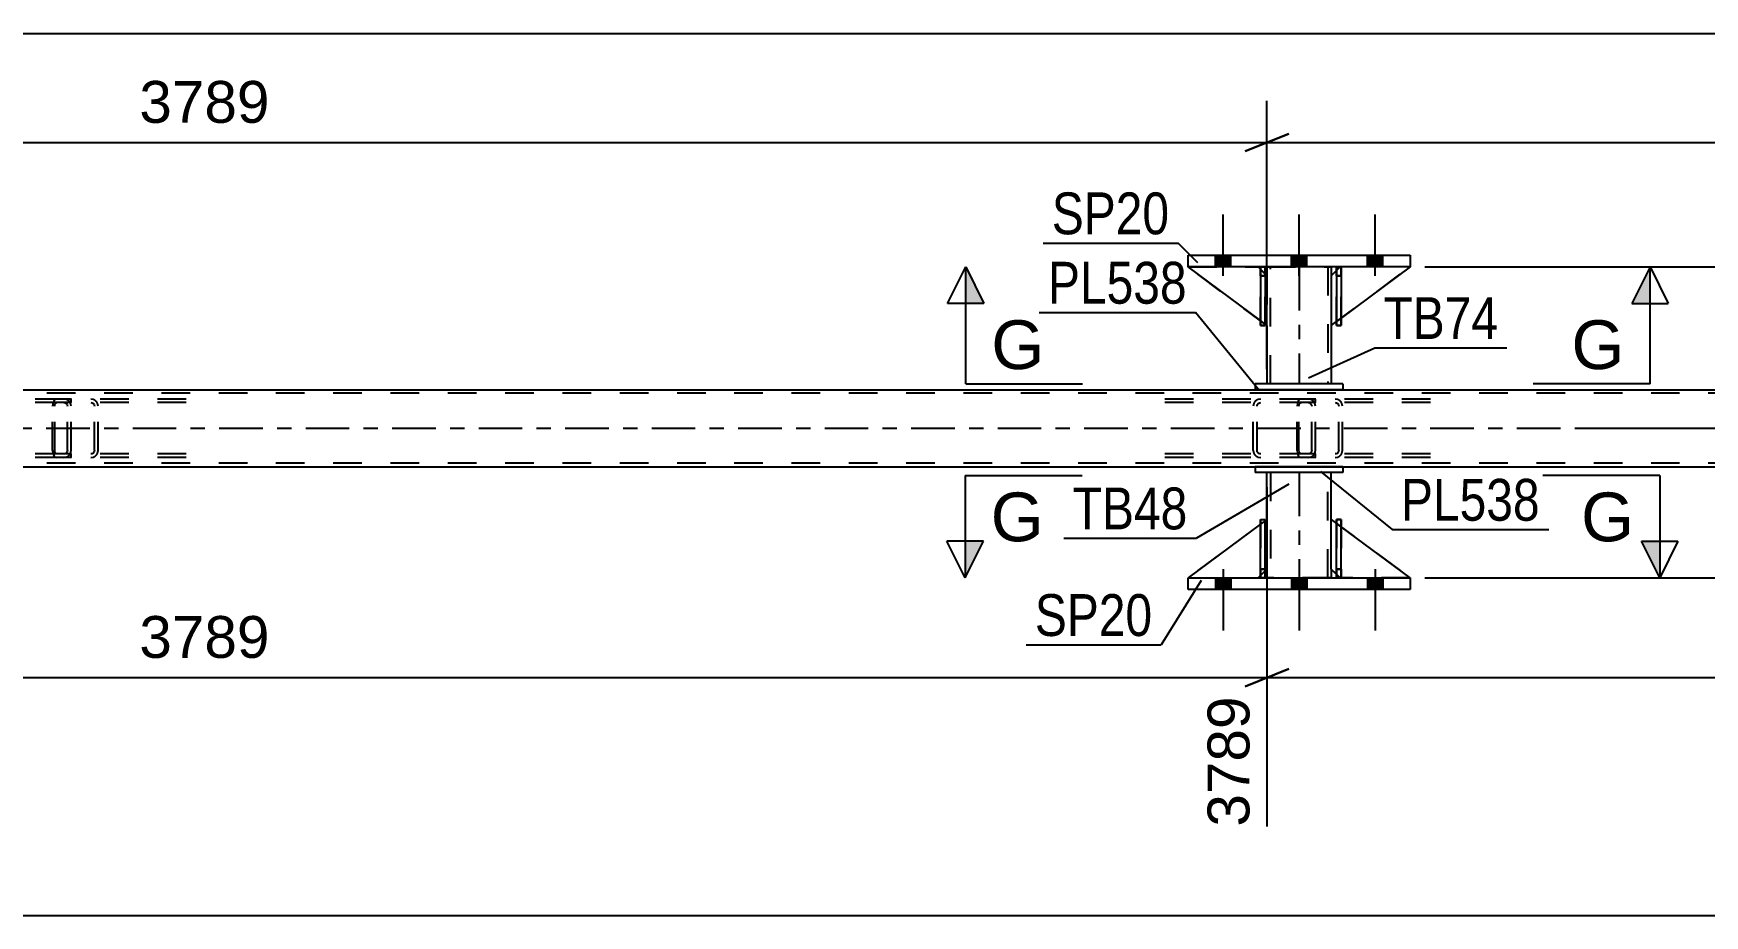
# Model space of a CAD drawing. Header units: millimetres. Extents: x 0 to 841, y 0 to 594.
# Drawn here: x 155.2 to 269.5, y 204.2 to 264.6 of the extents above; entities that cross this region are included whole.
import ezdxf

# ---------------------------------------------------------------- set-up
doc = ezdxf.new("R2010")
doc.units = ezdxf.units.MM
doc.linetypes.add('DXK_LINE_DOT2', pattern=[3.9198, 1.9599, -1.9599])
doc.linetypes.add('DXK_LINE_DOT3', pattern=[5.9187, 2.979, -0.9799, 0.9799, -0.9799])
doc.styles.add('Arial', font='ARIAL.TTF', dxfattribs={"height": 0.2})
doc.styles.add('Arial Narrow', font='ARIALN.TTF', dxfattribs={"height": 0.2})

# ---------------------------------------------------------------- blocks, each defined once
blk = doc.blocks.new('Part-318465270-4068 - 3923')
at = {"color": 2, "linetype": 'Continuous'}
for p, q in [((239.56, 231.33), (239.56, 234.53)), ((243.96, 231.33), (243.96, 234.53)), ((239.56, 227.33), (239.56, 227.93)), ((243.96, 227.93), (243.96, 227.33))]:
    blk.add_line(p, q, dxfattribs=at)
at = {"color": 7, "linetype": 'DXK_LINE_DOT2'}
for p, q in [((243.96, 234.53), (239.56, 234.53)), ((239.8, 234.53), (239.8, 227.33)), ((243.72, 227.33), (243.72, 234.53)), ((239.56, 227.93), (239.56, 231.33)), ((243.96, 227.93), (243.96, 231.33)), ((243.96, 227.33), (239.56, 227.33))]:
    blk.add_line(p, q, dxfattribs=at)
at = {"color": 7, "linetype": 'DXK_LINE_DOT3'}
blk.add_line((241.76, 234.53), (241.76, 227.33), dxfattribs=at)
blk = doc.blocks.new('Part-318465270-4073 - 3923')
at = {"color": 2, "linetype": 'Continuous'}
for p, q in [((244.76, 234.93), (238.76, 234.93)), ((238.76, 234.93), (238.76, 234.53)), ((244.76, 234.53), (238.76, 234.53)), ((244.76, 234.93), (244.76, 234.53))]:
    blk.add_line(p, q, dxfattribs=at)
blk = doc.blocks.new('Part-318465270-4058 - 3923')
at = {"color": 2, "linetype": 'Continuous'}
for p, q in [((234.16, 227.33), (234.16, 227.33)), ((234.16, 226.53), (234.16, 227.33)), ((234.16, 227.33), (249.36, 227.33)), ((234.16, 226.53), (234.16, 226.53)), ((249.36, 226.53), (234.16, 226.53)), ((249.36, 227.33), (249.36, 227.33)), ((249.36, 227.33), (249.36, 226.53)), ((249.36, 226.53), (249.36, 226.53))]:
    blk.add_line(p, q, dxfattribs=at)
at = {"color": 7, "linetype": 'DXK_LINE_DOT2'}
for p, q in [((234.16, 226.53), (234.16, 227.33)), ((249.36, 227.33), (249.36, 226.53))]:
    blk.add_line(p, q, dxfattribs=at)
blk = doc.blocks.new('Part-318465270-4006 - 3923')
at = {"color": 2, "linetype": 'Continuous'}
for p, q in [((102.77, 240.21), (761.69, 240.21)), ((102.77, 234.93), (761.69, 234.93))]:
    blk.add_line(p, q, dxfattribs=at)
at = {"color": 7, "linetype": 'DXK_LINE_DOT2'}
for p, q in [((761.69, 239.97), (102.77, 239.97)), ((761.69, 235.17), (102.77, 235.17))]:
    blk.add_line(p, q, dxfattribs=at)
at = {"color": 7, "linetype": 'DXK_LINE_DOT3'}
blk.add_line((102.77, 237.57), (761.69, 237.57), dxfattribs=at)
blk = doc.blocks.new('Bolt-318465270-3943 - 3923')
at = {"linetype": 'Continuous'}
for points in [[(237.08, 249.41), (236.04, 249.41), (236.04, 248.61), (237.08, 248.61)], [(237.08, 249.41), (236.04, 249.41), (236.04, 248.61), (237.08, 248.61)], [(237.08, 249.41), (236.04, 249.41), (236.04, 248.61), (237.08, 248.61)], [(242.28, 249.41), (241.24, 249.41), (241.24, 248.61), (242.28, 248.61)], [(242.28, 249.41), (241.24, 249.41), (241.24, 248.61), (242.28, 248.61)], [(247.48, 249.41), (246.44, 249.41), (246.44, 248.61), (247.48, 248.61)], [(247.48, 249.41), (246.44, 249.41), (246.44, 248.61), (247.48, 248.61)], [(247.48, 249.41), (246.44, 249.41), (246.44, 248.61), (247.48, 248.61)]]:
    blk.add_hatch(color=1, dxfattribs=at).paths.add_polyline_path(points)
at = {"color": 1, "linetype": 'Continuous'}
for p, q in [((236.56, 248.01), (236.56, 252.21)), ((236.56, 248.01), (236.56, 252.21)), ((236.56, 248.01), (236.56, 252.21)), ((241.76, 248.01), (241.76, 252.21)), ((241.76, 248.01), (241.76, 252.21)), ((246.96, 248.01), (246.96, 252.21)), ((246.96, 248.01), (246.96, 252.21)), ((246.96, 248.01), (246.96, 252.21)), ((236.04, 248.61), (236.04, 249.41)), ((236.04, 248.61), (236.04, 249.41)), ((236.04, 248.61), (236.04, 249.41)), ((237.08, 248.61), (237.08, 249.41)), ((237.08, 248.61), (237.08, 249.41)), ((237.08, 248.61), (237.08, 249.41)), ((241.24, 248.61), (241.24, 249.41)), ((241.24, 248.61), (241.24, 249.41)), ((242.28, 248.61), (242.28, 249.41)), ((242.28, 248.61), (242.28, 249.41)), ((246.44, 248.61), (246.44, 249.41)), ((246.44, 248.61), (246.44, 249.41)), ((246.44, 248.61), (246.44, 249.41)), ((247.48, 248.61), (247.48, 249.41)), ((247.48, 248.61), (247.48, 249.41)), ((247.48, 248.61), (247.48, 249.41))]:
    blk.add_line(p, q, dxfattribs=at)
blk = doc.blocks.new('Part-318465270-4157 - 3923')
at = {"color": 7, "linetype": 'DXK_LINE_DOT2'}
for p, q in [((156.5, 239.27), (156.48, 239.09)), ((156.48, 236.05), (156.48, 239.09)), ((156.56, 239.43), (156.5, 239.27)), ((156.65, 239.53), (156.56, 239.43)), ((156.62, 239.09), (156.63, 239.18)), ((156.62, 236.05), (156.62, 239.09)), ((156.63, 239.18), (156.66, 239.26)), ((156.75, 239.57), (156.65, 239.53)), ((156.66, 239.26), (156.7, 239.31)), ((156.7, 239.31), (156.75, 239.33)), ((165.61, 239.57), (156.75, 239.57)), ((165.61, 239.33), (156.75, 239.33)), ((157.75, 239.33), (157.75, 239.57)), ((159.28, 239.53), (159.09, 239.57)), ((159.09, 239.33), (159.18, 239.31)), ((159.18, 239.31), (159.27, 239.26)), ((159.27, 239.26), (159.32, 239.18)), ((159.32, 239.18), (159.34, 239.09)), ((159.34, 236.05), (159.34, 239.09)), ((159.59, 239.09), (159.55, 239.27)), ((159.59, 236.05), (159.59, 239.09)), ((156.48, 236.05), (156.5, 235.86)), ((156.5, 235.86), (156.56, 235.71)), ((156.56, 235.71), (156.65, 235.6)), ((156.63, 235.96), (156.62, 236.05)), ((156.66, 235.88), (156.63, 235.96)), ((156.65, 235.6), (156.75, 235.57)), ((156.7, 235.83), (156.66, 235.88)), ((156.75, 235.81), (156.7, 235.83)), ((165.61, 235.81), (156.75, 235.81)), ((165.61, 235.57), (156.75, 235.57)), ((157.75, 235.57), (157.75, 235.81)), ((159.18, 235.83), (159.09, 235.81)), ((159.09, 235.57), (159.28, 235.6)), ((159.27, 235.88), (159.18, 235.83)), ((159.32, 235.96), (159.27, 235.88)), ((159.34, 236.05), (159.32, 235.96)), ((159.55, 235.86), (159.59, 236.05))]:
    blk.add_line(p, q, dxfattribs=at)
for centre, start, end in [((159.1, 239.07), 23.8494, 68.8059), ((159.1, 236.06), 291.1941, 336.1506)]:
    blk.add_arc(centre, 0.492, start, end, dxfattribs=at)
blk = doc.blocks.new('Bolt-318465270-3944 - 3923')
at = {"linetype": 'Continuous'}
for points in [[(236.04, 226.53), (237.08, 226.53), (237.08, 227.33), (236.04, 227.33)], [(236.04, 226.53), (237.08, 226.53), (237.08, 227.33), (236.04, 227.33)], [(236.04, 226.53), (237.08, 226.53), (237.08, 227.33), (236.04, 227.33)], [(241.24, 226.53), (242.28, 226.53), (242.28, 227.33), (241.24, 227.33)], [(241.24, 226.53), (242.28, 226.53), (242.28, 227.33), (241.24, 227.33)], [(246.44, 226.53), (247.48, 226.53), (247.48, 227.33), (246.44, 227.33)], [(246.44, 226.53), (247.48, 226.53), (247.48, 227.33), (246.44, 227.33)], [(246.44, 226.53), (247.48, 226.53), (247.48, 227.33), (246.44, 227.33)]]:
    blk.add_hatch(color=1, dxfattribs=at).paths.add_polyline_path(points)
at = {"color": 1, "linetype": 'Continuous'}
for p, q in [((236.56, 227.93), (236.56, 223.73)), ((236.56, 227.93), (236.56, 223.73)), ((236.56, 227.93), (236.56, 223.73)), ((241.76, 227.93), (241.76, 223.73)), ((241.76, 227.93), (241.76, 223.73)), ((246.96, 227.93), (246.96, 223.73)), ((246.96, 227.93), (246.96, 223.73)), ((246.96, 227.93), (246.96, 223.73)), ((236.04, 227.33), (236.04, 226.53)), ((236.04, 227.33), (236.04, 226.53)), ((236.04, 227.33), (236.04, 226.53)), ((237.08, 227.33), (237.08, 226.53)), ((237.08, 227.33), (237.08, 226.53)), ((237.08, 227.33), (237.08, 226.53)), ((241.24, 227.33), (241.24, 226.53)), ((241.24, 227.33), (241.24, 226.53)), ((242.28, 227.33), (242.28, 226.53)), ((242.28, 227.33), (242.28, 226.53)), ((246.44, 227.33), (246.44, 226.53)), ((246.44, 227.33), (246.44, 226.53)), ((246.44, 227.33), (246.44, 226.53)), ((247.48, 227.33), (247.48, 226.53)), ((247.48, 227.33), (247.48, 226.53)), ((247.48, 227.33), (247.48, 226.53))]:
    blk.add_line(p, q, dxfattribs=at)
blk = doc.blocks.new('Part-318465270-4061 - 3923')
at = {"color": 7, "linetype": 'DXK_LINE_DOT2'}
for p, q in [((239.12, 231.33), (239.44, 231.33)), ((239.12, 227.93), (239.12, 231.33)), ((239.12, 231.33), (239.12, 227.33)), ((239.44, 231.33), (239.44, 227.93)), ((239.44, 227.33), (239.44, 231.23)), ((239.44, 227.93), (239.12, 227.93)), ((239.12, 227.33), (239.12, 227.93)), ((239.44, 227.93), (239.44, 227.33)), ((239.44, 227.33), (239.12, 227.33)), ((239.44, 227.33), (239.44, 227.33))]:
    blk.add_line(p, q, dxfattribs=at)
blk = doc.blocks.new('Part-318465270-4078 - 3923')
at = {"color": 2, "linetype": 'Continuous'}
for p, q in [((244.76, 240.61), (238.76, 240.61)), ((238.76, 240.61), (238.76, 240.21)), ((244.76, 240.21), (238.76, 240.21)), ((244.76, 240.61), (244.76, 240.21))]:
    blk.add_line(p, q, dxfattribs=at)
blk = doc.blocks.new('Part-318465270-4149 - 3923')
at = {"color": 7, "linetype": 'DXK_LINE_DOT2'}
for p, q in [((244.32, 248.01), (244.32, 248.61)), ((244.32, 248.61), (244.32, 248.61)), ((244.32, 248.61), (244.32, 244.61)), ((244.32, 248.61), (244.64, 248.61)), ((244.64, 248.61), (244.64, 248.01)), ((244.64, 244.61), (244.64, 248.61)), ((244.32, 244.61), (244.32, 248.01)), ((244.32, 248.01), (244.64, 248.01)), ((244.64, 248.01), (244.64, 244.61)), ((244.32, 244.61), (244.64, 244.61))]:
    blk.add_line(p, q, dxfattribs=at)
blk = doc.blocks.new('Part-318465270-4053 - 3923')
at = {"color": 2, "linetype": 'Continuous'}
for p, q in [((234.16, 248.61), (234.16, 249.41)), ((234.16, 249.41), (249.36, 249.41)), ((249.36, 249.41), (249.36, 248.61)), ((249.36, 248.61), (234.16, 248.61))]:
    blk.add_line(p, q, dxfattribs=at)
blk = doc.blocks.new('Part-318465270-4059 - 3923')
at = {"color": 7, "linetype": 'DXK_LINE_DOT2'}
for p, q in [((244.56, 248.61), (243.96, 248.01)), ((243.96, 244.61), (249.36, 248.61)), ((249.36, 248.61), (244.56, 248.61)), ((243.96, 248.01), (243.96, 244.61))]:
    blk.add_line(p, q, dxfattribs=at)
blk = doc.blocks.new('Part-318465270-4060 - 3923')
at = {"color": 2, "linetype": 'Continuous'}
for p, q in [((244.32, 248.36), (243.96, 248.01)), ((249.36, 248.61), (244.64, 245.11)), ((243.96, 248.01), (243.96, 244.61)), ((243.96, 244.61), (244.32, 244.87))]:
    blk.add_line(p, q, dxfattribs=at)
at = {"color": 7, "linetype": 'DXK_LINE_DOT2'}
for p, q in [((244.56, 248.61), (244.32, 248.36)), ((249.36, 248.61), (244.56, 248.61)), ((249.36, 248.61), (249.36, 248.61)), ((249.36, 248.61), (249.36, 248.61)), ((244.64, 245.11), (244.32, 244.87))]:
    blk.add_line(p, q, dxfattribs=at)
blk = doc.blocks.new('Part-318465270-4062 - 3923')
at = {"color": 2, "linetype": 'Continuous'}
for p, q in [((244.32, 227.33), (244.32, 231.33)), ((244.32, 231.33), (244.64, 231.33)), ((244.64, 227.33), (244.64, 231.33)), ((244.32, 227.33), (244.32, 227.33)), ((244.64, 227.33), (244.32, 227.33))]:
    blk.add_line(p, q, dxfattribs=at)
at = {"color": 7, "linetype": 'DXK_LINE_DOT2'}
for p, q in [((244.32, 231.33), (244.32, 227.93)), ((244.64, 227.93), (244.64, 231.33)), ((244.32, 227.93), (244.32, 227.33)), ((244.32, 227.93), (244.64, 227.93)), ((244.64, 227.33), (244.64, 227.93)), ((244.32, 227.33), (244.32, 227.33)), ((244.32, 227.33), (244.32, 227.33)), ((244.64, 227.33), (244.64, 227.33))]:
    blk.add_line(p, q, dxfattribs=at)
blk = doc.blocks.new('Part-318465270-4063 - 3923')
at = {"color": 2, "linetype": 'Continuous'}
for p, q in [((239.12, 227.33), (239.12, 231.33)), ((239.12, 231.33), (239.44, 231.33)), ((239.44, 227.33), (239.44, 231.33)), ((239.12, 227.33), (239.12, 227.33)), ((239.44, 227.33), (239.12, 227.33))]:
    blk.add_line(p, q, dxfattribs=at)
at = {"color": 7, "linetype": 'DXK_LINE_DOT2'}
for p, q in [((239.12, 231.33), (239.12, 227.93)), ((239.44, 227.93), (239.44, 231.33)), ((239.12, 227.93), (239.12, 227.33)), ((239.12, 227.93), (239.44, 227.93)), ((239.44, 227.33), (239.44, 227.93)), ((239.12, 227.33), (239.12, 227.33)), ((239.12, 227.33), (239.12, 227.33)), ((239.44, 227.33), (239.44, 227.33))]:
    blk.add_line(p, q, dxfattribs=at)
blk = doc.blocks.new('Part-318465270-4109 - 3923')
at = {"color": 2, "linetype": 'Continuous'}
for p, q in [((239.56, 248.61), (239.56, 248.01)), ((243.96, 248.61), (243.96, 248.01)), ((239.56, 244.61), (239.56, 240.61)), ((243.96, 244.61), (243.96, 240.61))]:
    blk.add_line(p, q, dxfattribs=at)
at = {"color": 7, "linetype": 'DXK_LINE_DOT2'}
for p, q in [((239.56, 248.61), (243.96, 248.61)), ((239.8, 240.61), (239.8, 248.61)), ((243.72, 248.61), (243.72, 240.61)), ((239.56, 248.01), (239.56, 244.61)), ((243.96, 248.01), (243.96, 244.61)), ((243.96, 240.61), (239.56, 240.61))]:
    blk.add_line(p, q, dxfattribs=at)
at = {"color": 7, "linetype": 'DXK_LINE_DOT3'}
blk.add_line((241.76, 248.61), (241.76, 240.61), dxfattribs=at)
blk = doc.blocks.new('Part-318465270-4110 - 3923')
at = {"color": 7, "linetype": 'DXK_LINE_DOT2'}
for p, q in [((243.96, 227.93), (243.96, 231.33)), ((243.96, 231.33), (249.36, 227.33)), ((244.56, 227.33), (243.96, 227.93)), ((249.36, 227.33), (244.56, 227.33))]:
    blk.add_line(p, q, dxfattribs=at)
blk = doc.blocks.new('Part-318465270-4111 - 3923')
at = {"color": 2, "linetype": 'Continuous'}
for p, q in [((243.96, 227.93), (243.96, 231.33)), ((243.96, 231.33), (244.32, 231.06)), ((249.36, 227.33), (244.64, 230.83)), ((244.32, 227.57), (243.96, 227.93))]:
    blk.add_line(p, q, dxfattribs=at)
at = {"color": 7, "linetype": 'DXK_LINE_DOT2'}
for p, q in [((244.64, 230.83), (244.32, 231.06)), ((244.32, 227.57), (244.56, 227.33)), ((244.56, 227.33), (249.36, 227.33))]:
    blk.add_line(p, q, dxfattribs=at)
blk = doc.blocks.new('Part-318465270-4112 - 3923')
at = {"color": 7, "linetype": 'DXK_LINE_DOT2'}
for p, q in [((239.56, 231.33), (234.16, 227.33)), ((239.56, 227.93), (239.56, 231.33)), ((239.56, 231.33), (239.56, 227.93)), ((238.96, 227.33), (239.56, 227.93)), ((239.56, 227.93), (238.96, 227.33)), ((239.56, 227.93), (239.56, 227.93)), ((234.16, 227.33), (238.96, 227.33))]:
    blk.add_line(p, q, dxfattribs=at)
blk = doc.blocks.new('Part-318465270-4113 - 3923')
at = {"color": 2, "linetype": 'Continuous'}
for p, q in [((239.12, 231), (234.16, 227.33)), ((239.56, 231.33), (239.44, 231.23)), ((239.56, 227.93), (239.56, 231.33)), ((239.56, 227.93), (239.44, 227.8)), ((239.56, 227.93), (239.56, 227.93)), ((239.12, 227.48), (238.96, 227.33))]:
    blk.add_line(p, q, dxfattribs=at)
at = {"color": 7, "linetype": 'DXK_LINE_DOT2'}
for p, q in [((239.44, 231.23), (239.12, 231)), ((239.56, 227.93), (239.56, 231.33)), ((239.56, 227.93), (238.96, 227.33)), ((239.44, 227.8), (239.12, 227.48)), ((234.16, 227.33), (234.16, 227.33)), ((234.16, 227.33), (238.96, 227.33))]:
    blk.add_line(p, q, dxfattribs=at)
blk = doc.blocks.new('Part-318465270-4114 - 3923')
at = {"color": 7, "linetype": 'DXK_LINE_DOT2'}
for p, q in [((244.64, 231.33), (244.32, 231.33)), ((244.32, 227.93), (244.32, 231.33)), ((244.32, 231.33), (244.32, 227.33)), ((244.64, 231.33), (244.64, 227.93)), ((244.64, 227.33), (244.64, 231.33)), ((244.64, 227.93), (244.32, 227.93)), ((244.32, 227.33), (244.32, 227.93)), ((244.64, 227.93), (244.64, 227.33)), ((244.64, 227.33), (244.32, 227.33)), ((244.64, 227.33), (244.64, 227.33))]:
    blk.add_line(p, q, dxfattribs=at)
blk = doc.blocks.new('Part-318465270-4147 - 3923')
at = {"color": 7, "linetype": 'DXK_LINE_DOT2'}
for p, q in [((239.56, 244.61), (234.16, 248.61)), ((234.16, 248.61), (238.96, 248.61)), ((238.96, 248.61), (239.56, 248.01)), ((239.56, 248.01), (238.96, 248.61)), ((239.56, 248.01), (239.56, 244.61)), ((239.56, 248.01), (239.56, 248.01)), ((239.56, 248.01), (239.56, 244.61))]:
    blk.add_line(p, q, dxfattribs=at)
blk = doc.blocks.new('Part-318465270-4148 - 3923')
at = {"color": 2, "linetype": 'Continuous'}
for p, q in [((239.12, 244.94), (234.16, 248.61)), ((239.12, 248.45), (238.96, 248.61)), ((239.56, 248.01), (239.44, 248.13)), ((239.56, 248.01), (239.56, 248.01)), ((239.56, 244.61), (239.56, 248.01)), ((239.44, 244.7), (239.56, 244.61)), ((239.56, 244.61), (239.56, 244.61))]:
    blk.add_line(p, q, dxfattribs=at)
at = {"color": 7, "linetype": 'DXK_LINE_DOT2'}
for p, q in [((238.96, 248.61), (234.16, 248.61)), ((234.16, 248.61), (234.16, 248.61)), ((238.96, 248.61), (239.56, 248.01)), ((239.44, 248.13), (239.12, 248.45)), ((239.56, 248.01), (239.56, 244.61)), ((239.44, 244.7), (239.12, 244.94))]:
    blk.add_line(p, q, dxfattribs=at)
blk = doc.blocks.new('Part-318465270-4150 - 3923')
at = {"color": 7, "linetype": 'DXK_LINE_DOT2'}
for p, q in [((239.12, 248.01), (239.12, 248.61)), ((239.12, 248.61), (239.12, 248.61)), ((239.12, 248.61), (239.12, 244.61)), ((239.12, 248.61), (239.44, 248.61)), ((239.44, 248.61), (239.44, 248.01)), ((239.44, 244.61), (239.44, 248.61)), ((239.12, 244.61), (239.12, 248.01)), ((239.12, 248.01), (239.44, 248.01)), ((239.44, 248.01), (239.44, 244.61)), ((239.12, 244.61), (239.44, 244.61))]:
    blk.add_line(p, q, dxfattribs=at)
blk = doc.blocks.new('Part-318465270-4151 - 3923')
at = {"color": 2, "linetype": 'Continuous'}
for p, q in [((244.64, 248.61), (244.32, 248.61)), ((244.32, 248.61), (244.32, 244.61)), ((244.64, 248.61), (244.64, 248.61)), ((244.64, 248.61), (244.64, 244.61)), ((244.64, 244.61), (244.32, 244.61))]:
    blk.add_line(p, q, dxfattribs=at)
at = {"color": 7, "linetype": 'DXK_LINE_DOT2'}
for p, q in [((244.32, 248.61), (244.32, 248.01)), ((244.32, 248.61), (244.32, 248.61)), ((244.64, 248.01), (244.64, 248.61)), ((244.64, 248.61), (244.64, 248.61)), ((244.64, 248.01), (244.32, 248.01)), ((244.32, 248.01), (244.32, 244.61)), ((244.64, 244.61), (244.64, 248.01))]:
    blk.add_line(p, q, dxfattribs=at)
blk = doc.blocks.new('Part-318465270-4152 - 3923')
at = {"color": 2, "linetype": 'Continuous'}
for p, q in [((239.44, 248.61), (239.12, 248.61)), ((239.12, 248.61), (239.12, 244.61)), ((239.44, 248.61), (239.44, 248.61)), ((239.44, 248.61), (239.44, 244.61)), ((239.44, 244.61), (239.12, 244.61))]:
    blk.add_line(p, q, dxfattribs=at)
at = {"color": 7, "linetype": 'DXK_LINE_DOT2'}
for p, q in [((239.12, 248.61), (239.12, 248.01)), ((239.12, 248.61), (239.12, 248.61)), ((239.44, 248.01), (239.44, 248.61)), ((239.44, 248.61), (239.44, 248.61)), ((239.44, 248.01), (239.12, 248.01)), ((239.12, 248.01), (239.12, 244.61)), ((239.44, 244.61), (239.44, 248.01))]:
    blk.add_line(p, q, dxfattribs=at)
blk = doc.blocks.new('Part-318465270-4156 - 3923')
at = {"color": 7, "linetype": 'DXK_LINE_DOT2'}
for p, q in [((241.64, 239.27), (241.62, 239.09)), ((241.62, 236.05), (241.62, 239.09)), ((241.7, 239.43), (241.64, 239.27)), ((241.78, 239.53), (241.7, 239.43)), ((241.75, 239.09), (241.76, 239.18)), ((241.75, 236.05), (241.75, 239.09)), ((241.76, 239.18), (241.79, 239.26)), ((241.89, 239.57), (241.78, 239.53)), ((241.79, 239.26), (241.84, 239.31)), ((241.84, 239.31), (241.89, 239.33)), ((250.75, 239.57), (241.89, 239.57)), ((250.75, 239.33), (241.89, 239.33)), ((242.88, 239.33), (242.88, 239.57)), ((244.41, 239.53), (244.22, 239.57)), ((244.22, 239.33), (244.32, 239.31)), ((244.32, 239.31), (244.4, 239.26)), ((244.4, 239.26), (244.45, 239.18)), ((244.45, 239.18), (244.47, 239.09)), ((244.47, 236.05), (244.47, 239.09)), ((244.72, 239.09), (244.69, 239.27)), ((244.72, 236.05), (244.72, 239.09)), ((241.62, 236.05), (241.64, 235.86)), ((241.64, 235.86), (241.7, 235.71)), ((241.7, 235.71), (241.78, 235.6)), ((241.76, 235.96), (241.75, 236.05)), ((241.79, 235.88), (241.76, 235.96)), ((241.78, 235.6), (241.89, 235.57)), ((241.84, 235.83), (241.79, 235.88)), ((241.89, 235.81), (241.84, 235.83)), ((250.75, 235.81), (241.89, 235.81)), ((250.75, 235.57), (241.89, 235.57)), ((242.88, 235.57), (242.88, 235.81)), ((244.32, 235.83), (244.22, 235.81)), ((244.22, 235.57), (244.41, 235.6)), ((244.4, 235.88), (244.32, 235.83)), ((244.45, 235.96), (244.4, 235.88)), ((244.47, 236.05), (244.45, 235.96)), ((244.69, 235.86), (244.72, 236.05))]:
    blk.add_line(p, q, dxfattribs=at)
for centre, start, end in [((244.24, 239.07), 23.8494, 68.8059), ((244.24, 236.06), 291.1941, 336.1506)]:
    blk.add_arc(centre, 0.492, start, end, dxfattribs=at)
blk = doc.blocks.new('Part-318465270-4164 - 3923')
at = {"color": 7, "linetype": 'DXK_LINE_DOT2'}
for p, q in [((242.37, 239.57), (231.51, 239.57)), ((242.37, 239.33), (231.51, 239.33)), ((238.66, 239.27), (238.62, 239.09)), ((238.62, 236.05), (238.62, 239.09)), ((238.88, 239.09), (238.9, 239.18)), ((238.88, 236.05), (238.88, 239.09)), ((238.9, 239.18), (238.95, 239.26)), ((239.13, 239.57), (238.94, 239.53)), ((238.95, 239.26), (239.04, 239.31)), ((239.04, 239.31), (239.13, 239.33)), ((242.56, 239.53), (242.37, 239.57)), ((242.37, 239.33), (242.47, 239.31)), ((242.47, 239.31), (242.55, 239.26)), ((242.55, 239.26), (242.61, 239.18)), ((242.61, 239.18), (242.62, 239.09)), ((242.62, 236.05), (242.62, 239.09)), ((242.88, 239.09), (242.84, 239.27)), ((242.88, 236.05), (242.88, 239.09)), ((242.37, 235.81), (231.51, 235.81)), ((242.37, 235.57), (231.51, 235.57)), ((238.62, 236.05), (238.66, 235.86)), ((238.9, 235.96), (238.88, 236.05)), ((238.95, 235.88), (238.9, 235.96)), ((238.94, 235.6), (239.13, 235.57)), ((239.04, 235.83), (238.95, 235.88)), ((239.13, 235.81), (239.04, 235.83)), ((242.47, 235.83), (242.37, 235.81)), ((242.37, 235.57), (242.56, 235.6)), ((242.55, 235.88), (242.47, 235.83)), ((242.61, 235.96), (242.55, 235.88)), ((242.62, 236.05), (242.61, 235.96)), ((242.84, 235.86), (242.88, 236.05))]:
    blk.add_line(p, q, dxfattribs=at)
for centre, start, end in [((239.11, 239.07), 110.7583, 155.68), ((242.39, 239.07), 24.32, 69.2417), ((239.11, 236.07), 204.32, 249.2417), ((242.39, 236.07), 290.7583, 335.68)]:
    blk.add_arc(centre, 0.496, start, end, dxfattribs=at)
blk = doc.blocks.new('Part-318465270-4169 - 3923')
at = {"color": 7, "linetype": 'DXK_LINE_DOT2'}
for p, q in [((157.24, 239.57), (146.38, 239.57)), ((157.24, 239.33), (146.38, 239.33)), ((153.53, 239.27), (153.49, 239.09)), ((153.49, 236.05), (153.49, 239.09)), ((153.74, 239.09), (153.76, 239.18)), ((153.74, 236.05), (153.74, 239.09)), ((153.76, 239.18), (153.82, 239.26)), ((154, 239.57), (153.8, 239.53)), ((153.82, 239.26), (153.9, 239.31)), ((153.9, 239.31), (154, 239.33)), ((157.43, 239.53), (157.24, 239.57)), ((157.24, 239.33), (157.33, 239.31)), ((157.33, 239.31), (157.42, 239.26)), ((157.42, 239.26), (157.47, 239.18)), ((157.47, 239.18), (157.49, 239.09)), ((157.49, 236.05), (157.49, 239.09)), ((157.75, 239.09), (157.71, 239.27)), ((157.75, 236.05), (157.75, 239.09)), ((157.24, 235.81), (146.38, 235.81)), ((157.24, 235.57), (146.38, 235.57)), ((153.49, 236.05), (153.53, 235.86)), ((153.76, 235.96), (153.74, 236.05)), ((153.82, 235.88), (153.76, 235.96)), ((153.8, 235.6), (154, 235.57)), ((153.9, 235.83), (153.82, 235.88)), ((154, 235.81), (153.9, 235.83)), ((157.33, 235.83), (157.24, 235.81)), ((157.24, 235.57), (157.43, 235.6)), ((157.42, 235.88), (157.33, 235.83)), ((157.47, 235.96), (157.42, 235.88)), ((157.49, 236.05), (157.47, 235.96)), ((157.71, 235.86), (157.75, 236.05))]:
    blk.add_line(p, q, dxfattribs=at)
for centre, start, end in [((153.98, 239.07), 110.7583, 155.68), ((157.25, 239.07), 24.32, 69.2417), ((153.98, 236.07), 204.32, 249.2417), ((157.25, 236.07), 290.7583, 335.68)]:
    blk.add_arc(centre, 0.496, start, end, dxfattribs=at)
blk = doc.blocks.new('StraightDimension-318465270-4193 - 3923')
at = {"color": 7, "linetype": 'Continuous'}
for p, q in [((277.14, 250.11), (278.34, 247.11)), ((250.36, 248.61), (280.14, 248.61)), ((277.74, 237.57), (277.74, 248.61)), ((278.34, 236.07), (277.14, 239.07)), ((261.52, 237.57), (280.14, 237.57))]:
    blk.add_line(p, q, dxfattribs=at)
at = {"color": 0}
blk.add_wipeout([(276.99, 246.43), (272.79, 246.43), (272.79, 239.75), (276.99, 239.75)], dxfattribs=at)
at = {"color": 3, "style": 'Arial Narrow'}
blk.add_text('276', height=2.863, rotation=90.0002, dxfattribs=at).set_placement((276.39, 240.35))
blk = doc.blocks.new('StraightDimension-318465270-4222 - 3923')
at = {"color": 7, "linetype": 'Continuous'}
for p, q in [((277.14, 239.07), (278.34, 236.07)), ((261.52, 237.57), (280.14, 237.57)), ((277.74, 227.33), (277.74, 237.57)), ((278.34, 225.83), (277.14, 228.83)), ((250.36, 227.33), (280.14, 227.33))]:
    blk.add_line(p, q, dxfattribs=at)
at = {"color": 0}
blk.add_wipeout([(276.99, 235.79), (272.79, 235.79), (272.79, 229.1), (276.99, 229.1)], dxfattribs=at)
at = {"color": 3, "style": 'Arial Narrow'}
blk.add_text('256', height=2.863, rotation=90.0002, dxfattribs=at).set_placement((276.39, 229.7))
blk = doc.blocks.new('StraightDimension-318465270-4252 - 3923')
at = {"color": 7, "linetype": 'Continuous'}
blk.add_line((94.15, 204.21), (770.95, 204.21), dxfattribs=at)
blk = doc.blocks.new('StraightDimension-318465270-4324 - 3923')
at = {"color": 7, "linetype": 'Continuous'}
for p, q in [((239.56, 241.61), (239.56, 259.98)), ((241.06, 257.73), (238.06, 256.53)), ((239.56, 257.13), (494.97, 257.13))]:
    blk.add_line(p, q, dxfattribs=at)
blk = doc.blocks.new('StraightDimension-318465270-4334 - 3923')
at = {"color": 7, "linetype": 'Continuous'}
for p, q in [((239.56, 241.61), (239.56, 259.98)), ((238.06, 256.53), (241.06, 257.73)), ((94.15, 257.13), (239.56, 257.13))]:
    blk.add_line(p, q, dxfattribs=at)
at = {"color": 0}
blk.add_wipeout([(171.9, 257.88), (171.9, 262.08), (161.81, 262.08), (161.81, 257.88)], dxfattribs=at)
at = {"color": 3, "style": 'Arial'}
blk.add_text('3789', height=2.865, dxfattribs=at).set_placement((162.41, 258.48))
blk = doc.blocks.new('StraightDimension-318465270-4368 - 3923')
at = {"color": 7, "linetype": 'Continuous'}
for p, q in [((239.56, 233.53), (239.56, 210.3)), ((241.06, 221.1), (238.06, 219.9)), ((239.56, 220.5), (494.97, 220.5))]:
    blk.add_line(p, q, dxfattribs=at)
blk = doc.blocks.new('StraightDimension-318465270-4378 - 3923')
at = {"color": 7, "linetype": 'Continuous'}
for p, q in [((239.56, 233.53), (239.56, 210.3)), ((238.06, 219.9), (241.06, 221.1)), ((94.15, 220.5), (239.56, 220.5))]:
    blk.add_line(p, q, dxfattribs=at)
at = {"color": 0}
blk.add_wipeout([(171.9, 221.25), (171.9, 225.45), (161.81, 225.45), (161.81, 221.25)], dxfattribs=at)
at = {"color": 3, "style": 'Arial'}
blk.add_text('3789', height=2.865, dxfattribs=at).set_placement((162.41, 221.85))
at = {"color": 0, "linetype": 'Continuous'}
blk.add_wipeout([(238.96, 219.79), (234.76, 219.79), (234.76, 209.7), (238.96, 209.7)], dxfattribs=at)
at = {"color": 3, "linetype": 'Continuous', "style": 'Arial'}
blk.add_text('3789', height=2.865, rotation=90.0002, dxfattribs=at).set_placement((238.36, 210.3))
blk = doc.blocks.new('StraightDimension-318465270-7537 - 3923')
at = {"color": 7, "linetype": 'Continuous'}
blk.add_line((94.15, 264.6), (770.31, 264.6), dxfattribs=at)
blk = doc.blocks.new('Mark-318465270-4069 - 3923')
at = {"color": 30, "linetype": 'Continuous'}
for p, q in [((243.22, 234.6), (248.13, 230.64)), ((248.13, 230.64), (258.84, 230.64))]:
    blk.add_line(p, q, dxfattribs=at)
at = {"color": 0}
blk.add_wipeout([(258.24, 231.24), (258.24, 234.24), (248.73, 234.24), (248.73, 231.24)], dxfattribs=at)
blk.add_wipeout([(258.24, 231.24), (258.24, 234.24), (248.73, 234.24), (248.73, 231.24)], dxfattribs=at)
at = {"color": 3, "style": 'Arial Narrow'}
blk.add_text('PL538', height=2.863, dxfattribs=at).set_placement((248.73, 231.24))
blk = doc.blocks.new('Mark-318465270-4074 - 3923')
at = {"color": 30, "linetype": 'Continuous'}
for p in [(223.98, 245.5), (238.96, 240.24)]:
    blk.add_line(p, (234.68, 245.5), dxfattribs=at)
at = {"color": 0}
blk.add_wipeout([(234.08, 246.1), (234.08, 249.1), (224.58, 249.1), (224.58, 246.1)], dxfattribs=at)
blk.add_wipeout([(234.08, 246.1), (234.08, 249.1), (224.58, 249.1), (224.58, 246.1)], dxfattribs=at)
at = {"color": 3, "style": 'Arial Narrow'}
blk.add_text('PL538', height=2.863, dxfattribs=at).set_placement((224.58, 246.1))
blk = doc.blocks.new('Mark-318465270-4049 - 3923')
at = {"color": 30, "linetype": 'Continuous'}
for p in [(224.24, 250.25), (234.84, 248.9)]:
    blk.add_line(p, (233.48, 250.25), dxfattribs=at)
at = {"color": 0}
blk.add_wipeout([(232.88, 250.85), (232.88, 253.85), (224.84, 253.85), (224.84, 250.85)], dxfattribs=at)
blk.add_wipeout([(232.88, 250.85), (232.88, 253.85), (224.84, 253.85), (224.84, 250.85)], dxfattribs=at)
at = {"color": 3, "style": 'Arial Narrow'}
blk.add_text('SP20', height=2.863, dxfattribs=at).set_placement((224.84, 250.85))
blk = doc.blocks.new('Mark-318465270-4054 - 3923')
at = {"color": 30, "linetype": 'Continuous'}
for p in [(235.05, 227.15), (223.08, 222.75)]:
    blk.add_line(p, (232.32, 222.75), dxfattribs=at)
at = {"color": 0}
blk.add_wipeout([(231.72, 223.35), (231.72, 226.35), (223.68, 226.35), (223.68, 223.35)], dxfattribs=at)
blk.add_wipeout([(231.72, 223.35), (231.72, 226.35), (223.68, 226.35), (223.68, 223.35)], dxfattribs=at)
at = {"color": 3, "style": 'Arial Narrow'}
blk.add_text('SP20', height=2.863, dxfattribs=at).set_placement((223.68, 223.35))
blk = doc.blocks.new('Mark-318465270-4064 - 3923')
at = {"color": 30, "linetype": 'Continuous'}
for p in [(241.05, 233.75), (225.67, 230.05)]:
    blk.add_line(p, (234.73, 230.05), dxfattribs=at)
at = {"color": 0}
blk.add_wipeout([(234.13, 230.65), (234.13, 233.65), (226.27, 233.65), (226.27, 230.65)], dxfattribs=at)
blk.add_wipeout([(234.13, 230.65), (234.13, 233.65), (226.27, 233.65), (226.27, 230.65)], dxfattribs=at)
at = {"color": 3, "style": 'Arial Narrow'}
blk.add_text('TB48', height=2.863, dxfattribs=at).set_placement((226.27, 230.65))
blk = doc.blocks.new('Mark-318465270-4105 - 3923')
at = {"color": 30, "linetype": 'Continuous'}
for p, q in [((242.4, 241.02), (246.93, 243.08)), ((246.93, 243.08), (255.98, 243.08))]:
    blk.add_line(p, q, dxfattribs=at)
at = {"color": 0}
blk.add_wipeout([(255.38, 243.68), (255.38, 246.68), (247.53, 246.68), (247.53, 243.68)], dxfattribs=at)
blk.add_wipeout([(255.38, 243.68), (255.38, 246.68), (247.53, 246.68), (247.53, 243.68)], dxfattribs=at)
at = {"color": 3, "style": 'Arial Narrow'}
blk.add_text('TB74', height=2.863, dxfattribs=at).set_placement((247.53, 243.68))
blk = doc.blocks.new('SectionMark-318465270-4417 - 3923')
at = {"linetype": 'Continuous'}
for points in [[(220.2, 246.12), (218.95, 246.12), (218.95, 248.62)], [(265.77, 246.12), (264.52, 246.12), (265.77, 248.62)]]:
    blk.add_hatch(color=6, dxfattribs=at).paths.add_polyline_path(points)
at = {"color": 6, "linetype": 'Continuous'}
for p, q in [((217.7, 246.12), (218.95, 248.62)), ((218.95, 240.62), (218.95, 248.62)), ((218.95, 248.62), (220.2, 246.12)), ((265.77, 248.62), (264.52, 246.12)), ((265.77, 240.62), (265.77, 248.62)), ((265.77, 248.62), (267.02, 246.12)), ((220.2, 246.12), (217.7, 246.12)), ((264.52, 246.12), (267.02, 246.12)), ((218.95, 240.62), (226.95, 240.62)), ((265.77, 240.62), (257.77, 240.62))]:
    blk.add_line(p, q, dxfattribs=at)
at = {"color": 0, "linetype": 'Continuous'}
for points in [[(224.33, 241.62), (224.33, 245.12), (220.7, 245.12), (220.7, 241.62)], [(264.02, 241.62), (264.02, 245.12), (260.39, 245.12), (260.39, 241.62)]]:
    blk.add_wipeout(points, dxfattribs=at)
at = {"color": 3, "linetype": 'Continuous', "style": 'Arial'}
for p in [(220.7, 241.62), (260.39, 241.62)]:
    blk.add_text('G', height=3.34, dxfattribs=at).set_placement(p)
blk = doc.blocks.new('SectionMark-318465270-4419 - 3923')
at = {"color": 6, "linetype": 'Continuous'}
for p, q in [((218.91, 234.33), (226.91, 234.33)), ((218.91, 234.33), (218.91, 227.33)), ((266.43, 234.33), (258.43, 234.33)), ((266.43, 234.33), (266.43, 227.33)), ((218.91, 227.33), (217.66, 229.83)), ((267.68, 229.83), (266.43, 227.33))]:
    blk.add_line(p, q, dxfattribs=at)
at = {"color": 0, "linetype": 'Continuous'}
for points in [[(224.29, 229.83), (224.29, 233.33), (220.66, 233.33), (220.66, 229.83)], [(264.68, 229.83), (264.68, 233.33), (261.05, 233.33), (261.05, 229.83)]]:
    blk.add_wipeout(points, dxfattribs=at)
at = {"linetype": 'Continuous'}
for points in [[(218.91, 229.83), (220.16, 229.83), (218.91, 227.33)], [(265.18, 229.83), (266.43, 229.83), (266.43, 227.33)]]:
    blk.add_hatch(color=6, dxfattribs=at).paths.add_polyline_path(points)
at = {"color": 6, "linetype": 'Continuous'}
for p, q in [((220.16, 229.83), (217.66, 229.83)), ((218.91, 227.33), (220.16, 229.83)), ((265.18, 229.83), (267.68, 229.83)), ((266.43, 227.33), (265.18, 229.83))]:
    blk.add_line(p, q, dxfattribs=at)
at = {"color": 3, "linetype": 'Continuous', "style": 'Arial'}
for p in [(220.66, 229.83), (261.05, 229.83)]:
    blk.add_text('G', height=3.34, dxfattribs=at).set_placement(p)

msp = doc.modelspace()

# ---------------------------------------------------------------- block references
for name in ['Bolt-318465270-3943 - 3923', 'Part-318465270-4053 - 3923', 'Part-318465270-4147 - 3923', 'Part-318465270-4148 - 3923', 'Part-318465270-4150 - 3923', 'Part-318465270-4152 - 3923', 'Part-318465270-4109 - 3923', 'Part-318465270-4059 - 3923', 'Part-318465270-4060 - 3923', 'Part-318465270-4149 - 3923', 'Part-318465270-4151 - 3923', 'Part-318465270-4006 - 3923', 'Part-318465270-4078 - 3923', 'Part-318465270-4169 - 3923', 'Part-318465270-4157 - 3923', 'Part-318465270-4164 - 3923', 'Part-318465270-4156 - 3923', 'Part-318465270-4073 - 3923', 'Part-318465270-4068 - 3923', 'Part-318465270-4112 - 3923', 'Part-318465270-4113 - 3923', 'Part-318465270-4061 - 3923', 'Part-318465270-4063 - 3923', 'Part-318465270-4110 - 3923', 'Part-318465270-4111 - 3923', 'Part-318465270-4062 - 3923', 'Part-318465270-4114 - 3923', 'Bolt-318465270-3944 - 3923', 'Part-318465270-4058 - 3923']:
    msp.add_blockref(name, (0, 0))

# ---------------------------------------------------------------- next in the draw order: block references
msp.add_blockref('StraightDimension-318465270-4193 - 3923', (0, 0))

# ---------------------------------------------------------------- next in the draw order: block references
msp.add_blockref('StraightDimension-318465270-4222 - 3923', (0, 0))

# ---------------------------------------------------------------- next in the draw order: block references
msp.add_blockref('StraightDimension-318465270-4252 - 3923', (0, 0))

# ---------------------------------------------------------------- next in the draw order: block references
for name in ['StraightDimension-318465270-4324 - 3923', 'StraightDimension-318465270-4368 - 3923']:
    msp.add_blockref(name, (0, 0))

# ---------------------------------------------------------------- next in the draw order: block references
for name in ['StraightDimension-318465270-4334 - 3923', 'StraightDimension-318465270-4378 - 3923', 'Mark-318465270-4069 - 3923']:
    msp.add_blockref(name, (0, 0))

# ---------------------------------------------------------------- next in the draw order: block references
for name in ['StraightDimension-318465270-7537 - 3923', 'Mark-318465270-4064 - 3923', 'Mark-318465270-4054 - 3923']:
    msp.add_blockref(name, (0, 0))

# ---------------------------------------------------------------- next in the draw order: block references
for name in ['Mark-318465270-4074 - 3923', 'Mark-318465270-4105 - 3923', 'SectionMark-318465270-4419 - 3923']:
    msp.add_blockref(name, (0, 0))

# ---------------------------------------------------------------- next in the draw order: block references
msp.add_blockref('Mark-318465270-4049 - 3923', (0, 0))

# ---------------------------------------------------------------- next in the draw order: block references
msp.add_blockref('SectionMark-318465270-4417 - 3923', (0, 0))

doc.saveas('drawing.dxf')
